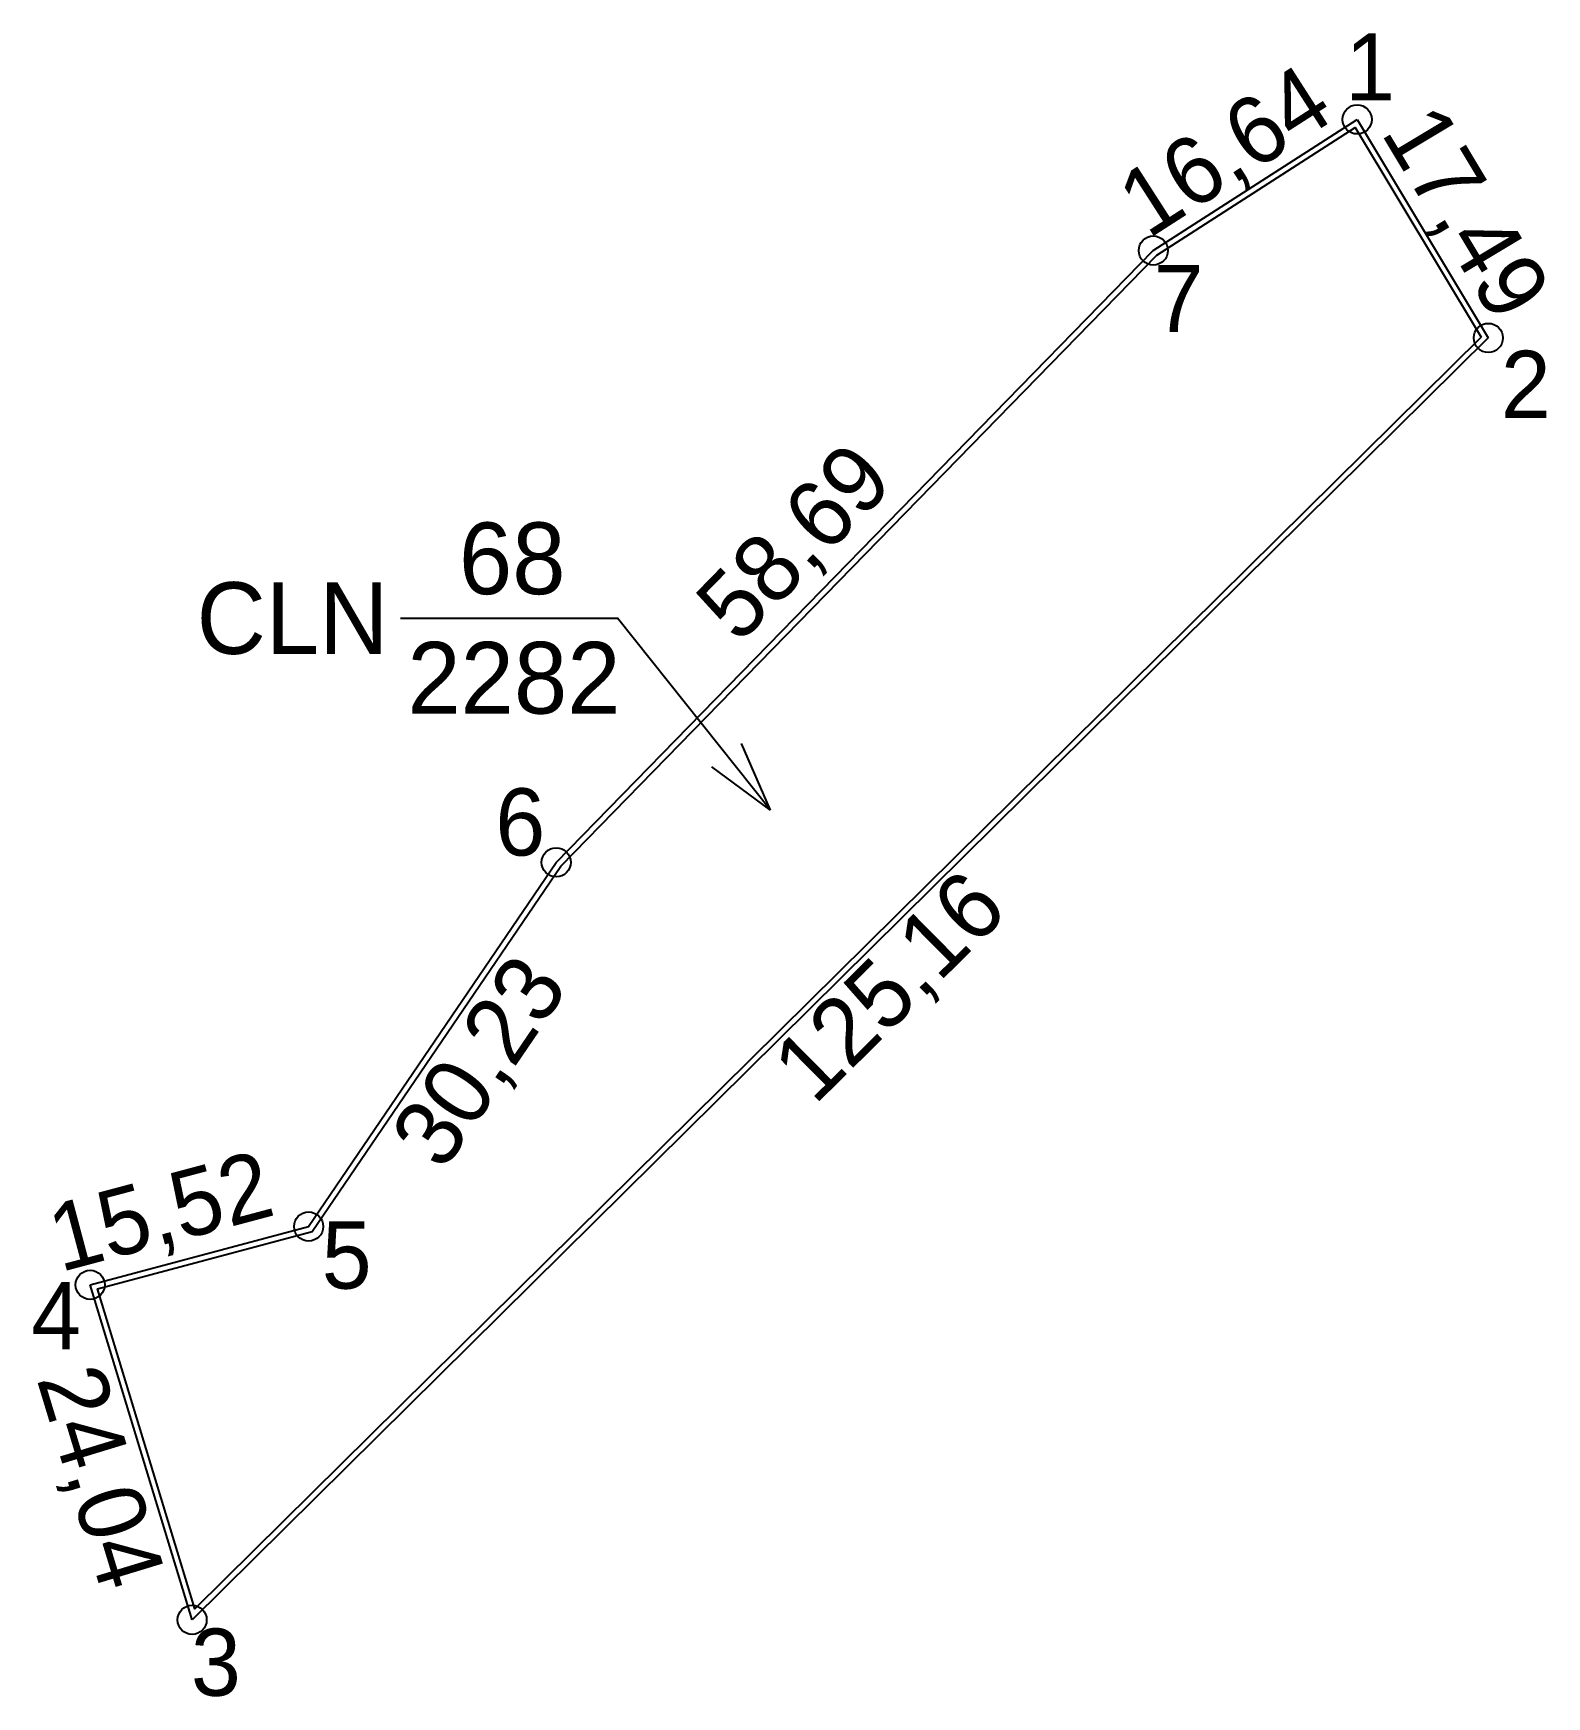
# Model space of a CAD drawing. Extents: x 553151 to 553255, y 1840377 to 1840491.
import ezdxf

# ---------------------------------------------------------------- set-up
doc = ezdxf.new("R2010")
doc.units = 0
for name, color, linetype in [('CanhThua', 7, 'Continuous'), ('ChieuDaiCanhThua', 7, 'Continuous'), ('Level 2', 7, 'Continuous'), ('Level 35', 7, 'Continuous'), ('MocDinhThua', 7, 'Continuous'), ('NhanDiaChinhThua', 7, 'Continuous'), ('SoHieuDinhThua', 7, 'Continuous')]:
    doc.layers.add(name, color=color, linetype=linetype)

msp = doc.modelspace()

# ---------------------------------------------------------------- linework, layer by layer
at = {"layer": 'CanhThua'}
for p, q in [((553228, 1840476), (553242, 1840485)), ((553242, 1840485), (553251, 1840470)), ((553187, 1840434), (553228, 1840476)), ((553251, 1840470), (553162, 1840382)), ((553170, 1840409), (553187, 1840434)), ((553155, 1840405), (553170, 1840409)), ((553162, 1840382), (553155, 1840405))]:
    msp.add_line(p, q, dxfattribs=at)
at = {"layer": 'Level 2'}
msp.add_lwpolyline([(553250.5, 1840470.06), (553162.19, 1840382.75), (553155.5, 1840404.72), (553170.25, 1840408.65), (553187.31, 1840433.75), (553228.25, 1840475.69), (553241.87, 1840484.44)], close=True, dxfattribs=at)
at = {"layer": 'Level 35'}
for q in [(553191.22, 1840450.77), (553199.72, 1840442.17), (553197.69, 1840440.56)]:
    msp.add_line((553201.71, 1840437.59), q, dxfattribs=at)
at = {"layer": 'MocDinhThua'}
for centre in [(553242, 1840485), (553228, 1840476), (553251, 1840470), (553187, 1840434), (553170, 1840409), (553155, 1840405), (553162, 1840382)]:
    msp.add_circle(centre, 1, dxfattribs=at)
at = {"layer": 'NhanDiaChinhThua'}
msp.add_line((553176.3, 1840450.77), (553191.23, 1840450.77), dxfattribs=at)

# ---------------------------------------------------------------- texts
at = {"layer": 'ChieuDaiCanhThua'}
for s, rotation, p in [('16,64', 32.7352, (553227.63, 1840476.75)), ('17,49', 300.9638, (553243.58, 1840484.1)), ('58,69', 45.6903, (553199.54, 1840448.91)), ('125,16', 44.6763, (553204.73, 1840417.27)), ('30,23', 55.7843, (553179.23, 1840412.7)), ('15,52', 14.9314, (553152.95, 1840405.86)), ('24,04', 286.9275, (553151.31, 1840398.55))]:
    msp.add_text(s, height=4.613, rotation=rotation, dxfattribs=at).set_placement(p)
at = {"layer": 'NhanDiaChinhThua'}
for s, p in [('68', (553180.32, 1840452.41)), ('CLN', (553162.31, 1840448.31)), ('2282', (553176.78, 1840444.21))]:
    msp.add_text(s, height=4.921, dxfattribs=at).set_placement(p)
at = {"layer": 'SoHieuDinhThua'}
for s, p in [('1', (553241.18, 1840486.3)), ('7', (553228.02, 1840470.4)), ('2', (553251.86, 1840464.51)), ('6', (553182.82, 1840434.47)), ('5', (553170.9, 1840404.74)), ('4', (553150.95, 1840400.58)), ('3', (553161.92, 1840376.79))]:
    msp.add_text(s, height=4.61, dxfattribs=at).set_placement(p)

doc.saveas('drawing.dxf')
